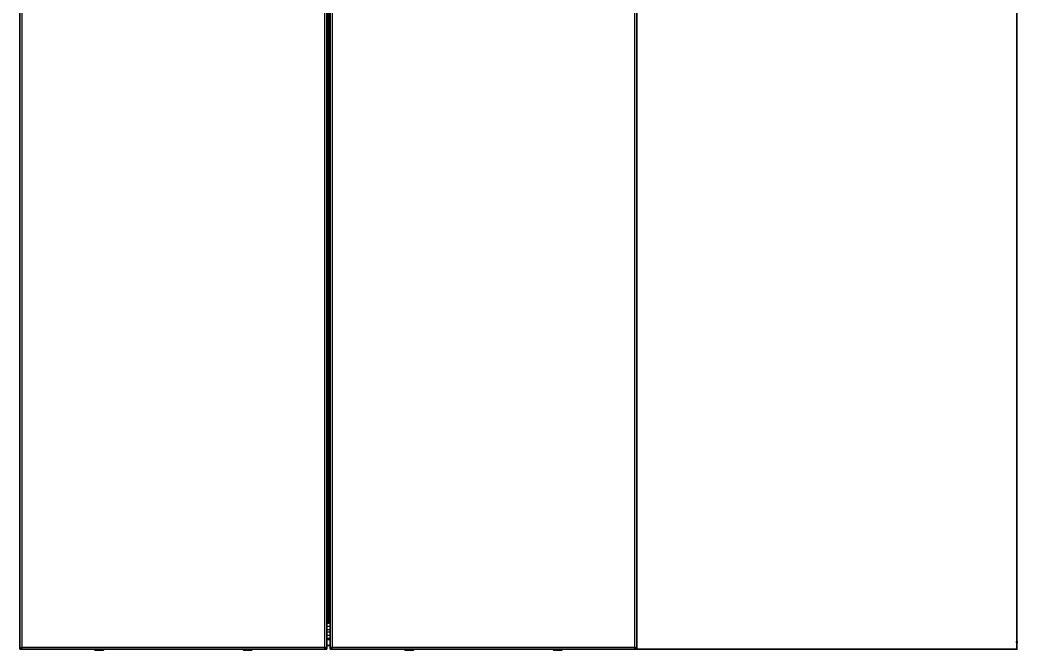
# Model space of a CAD drawing. Header units: millimetres. Extents: x -1085 to 3058, y -2404 to 1219.
# Drawn here: x 1774 to 3058, y -1553 to -742 of the extents above; entities that cross this region are included whole.
import ezdxf

# ---------------------------------------------------------------- set-up
doc = ezdxf.new("R2010")
doc.units = ezdxf.units.MM
doc.layers.add('FORMAT', color=7, linetype='Continuous')
doc.styles.add('SLDTEXTSTYLE0', font='TXT', dxfattribs={"width": 0.75})
doc.dimstyles.new('SLDDIMSTYLE0', dxfattribs={"dimtxt": 20, "dimasz": 10, "dimexe": 0, "dimexo": 0.0625, "dimgap": 5, "dimtad": 2, "dimdec": 1, "dimrnd": 1e-09, "dimzin": 12, "dimdsep": 46, "dimtxsty": 'SLDTEXTSTYLE0', "dimsah": 1, "dimcen": 0.09, "dimadec": 0, "dimazin": 3, "dimtfac": 1, "dimtofl": 0, "dimtmove": 0, "dimatfit": 3, "dimfxl": 0, "dimfrac": 2, "dimtolj": 1, "dimtzin": 12, "dimarcsym": 0})

# ---------------------------------------------------------------- blocks, each defined once
blk = doc.blocks.new('_D')
at = {"layer": 'FORMAT'}
for p, q in [((2565.7, 602.7), (3057.9, 602.7)), ((3056.9, -1552.3), (3056.9, 602.7)), ((2565.7, -1552.3), (3057.9, -1552.3))]:
    blk.add_line(p, q, dxfattribs=at)
for points in [[(3056.9, 602.7), (3055.4, 592.7), (3058.5, 592.7)], [(3056.9, -1552.3), (3058.5, -1542.3), (3055.4, -1542.3)]]:
    blk.add_solid(points, dxfattribs=at)
at = {"layer": 'FORMAT', "insert": (3031.1, -504.4), "char_height": 20, "attachment_point": 1, "rotation": 90, "style": 'SLDTEXTSTYLE0'}
blk.add_mtext('2155', dxfattribs=at)

msp = doc.modelspace()

# ---------------------------------------------------------------- linework, layer by layer
at = {"color": 7, "linetype": 'Continuous', "lineweight": 25}
for p, q in [((1774, -1552.32), (1774, 602.68)), ((2169, -1552.32), (2169, 602.68)), ((2173, 602.68), (2173, -1552.32)), ((2568, -1552.32), (2568, 602.68)), ((2169, -1514.52), (2169.13, -1514.52)), ((2169, -1518.52), (2169.54, -1518.52)), ((1774, -1552.32), (1776, -1552.32)), ((1776.3, -1552.32), (1776.3, -1550.61)), ((1776.3, -1552.32), (2166.7, -1552.32)), ((1870.25, -1552.32), (1870.25, -1553.07)), ((1879.01, -1553.32), (1870.5, -1553.32)), ((1881.5, -1553.32), (1879.01, -1553.32)), ((1881.75, -1553.07), (1881.75, -1552.32)), ((2061.25, -1552.32), (2061.25, -1553.07)), ((2072.5, -1553.32), (2061.5, -1553.32)), ((2072.75, -1553.07), (2072.75, -1552.32)), ((2166.7, -1550.6), (2166.7, -1552.32)), ((2169, -1552.32), (2167, -1552.32)), ((2169, -1547.32), (2173, -1547.32)), ((2173, -1552.32), (2175, -1552.32)), ((2175.3, -1552.32), (2175.3, -1550.61)), ((2175.3, -1552.32), (2565.7, -1552.32)), ((2269.25, -1552.32), (2269.25, -1553.07)), ((2278.01, -1553.32), (2269.5, -1553.32)), ((2280.5, -1553.32), (2278.01, -1553.32)), ((2280.75, -1553.07), (2280.75, -1552.32)), ((2460.25, -1552.32), (2460.25, -1553.07)), ((2471.5, -1553.32), (2460.5, -1553.32)), ((2471.75, -1553.07), (2471.75, -1552.32)), ((2565.7, -1550.32), (2565.7, -1552.32)), ((2568, -1552.32), (2566, -1552.32))]:
    msp.add_line(p, q, dxfattribs=at)
at = {"color": 8, "linetype": 'Continuous', "lineweight": 18}
for p, q in [((1776.6, 600.08), (1776.6, -1549.72)), ((2166.4, -1549.72), (2166.4, 600.08)), ((2565.4, -1549.72), (2565.4, 600.08)), ((2170.01, -1519.45), (2170.01, 569.81)), ((2170.48, 569.83), (2170.48, -1519.47)), ((2171.05, -1519.13), (2171.05, 569.5)), ((2172.4, 569.5), (2172.4, -1519.13)), ((2175.6, -552.16), (2175.6, -1549.72)), ((2169, -1522.5), (2173, -1522.5)), ((2169, -1526.83), (2173, -1526.83)), ((2169, -1530.05), (2173, -1530.05)), ((2169, -1534.38), (2173, -1534.38)), ((2169, -1538.15), (2173, -1538.15)), ((2169, -1539.59), (2173, -1539.59)), ((1776.6, -1549.72), (2166.4, -1549.72)), ((1870.25, -1553.07), (1879.14, -1553.07)), ((1879.14, -1553.07), (1881.75, -1553.07)), ((2061.25, -1553.07), (2072.75, -1553.07)), ((2175.6, -1549.72), (2565.4, -1549.72)), ((2269.25, -1553.07), (2278.14, -1553.07)), ((2278.14, -1553.07), (2280.75, -1553.07)), ((2460.25, -1553.07), (2471.75, -1553.07))]:
    msp.add_line(p, q, dxfattribs=at)
at = {"color": 7, "linetype": 'Continuous', "lineweight": 25}
for centre, start, end in [((1870.5, -1553.07), 180, 270), ((1881.5, -1553.07), 270, 0), ((2061.5, -1553.07), 180, 270), ((2072.5, -1553.07), 270, 0), ((2269.5, -1553.07), 180, 270), ((2280.5, -1553.07), 270, 0), ((2460.5, -1553.07), 180, 270), ((2471.5, -1553.07), 270, 0)]:
    msp.add_arc(centre, 0.25, start, end, dxfattribs=at)
for points, knots in [([(1776.6, -1549.72), (1776.31, -1549.9), (1775.68, -1550.3), (1774.82, -1550.93), (1774.14, -1551.61), (1774.05, -1552.08), (1774, -1552.32)], [0, 0, 0, 0, 0.2113527, 0.4661677, 0.7210903, 1, 1, 1, 1]), ([(1776.6, -1549.72), (1776.46, -1550.1), (1776.24, -1550.72), (1776.03, -1551.58), (1776.01, -1552.07), (1776, -1552.32)], [0, 0, 0, 0, 0.4375, 0.7156903, 1, 1, 1, 1]), ([(2169, -1552.32), (2168.97, -1552.13), (2168.91, -1551.73), (2168.38, -1551.1), (2167.5, -1550.42), (2166.78, -1549.96), (2166.4, -1549.72)], [0, 0, 0, 0, 0.2135062, 0.4683221, 0.7232409, 1, 1, 1, 1]), ([(2167, -1552.32), (2166.97, -1551.94), (2166.93, -1551.32), (2166.66, -1550.45), (2166.49, -1549.96), (2166.4, -1549.72)], [0, 0, 0, 0, 0.4375, 0.7156903, 1, 1, 1, 1]), ([(2175.6, -1549.72), (2175.31, -1549.9), (2174.68, -1550.3), (2173.82, -1550.93), (2173.14, -1551.61), (2173.05, -1552.08), (2173, -1552.32)], [0, 0, 0, 0, 0.2113527, 0.4661677, 0.7210903, 1, 1, 1, 1]), ([(2175.6, -1549.72), (2175.46, -1550.1), (2175.24, -1550.72), (2175.03, -1551.58), (2175.01, -1552.07), (2175, -1552.32)], [0, 0, 0, 0, 0.4375, 0.7156903, 1, 1, 1, 1])]:
    msp.add_open_spline(points, degree=3, knots=knots, dxfattribs=at)
for points in [[(1776.3, -1552.32), (1776.32, -1552.28), (1776.37, -1552.2), (1776.45, -1551.6), (1776.52, -1550.74), (1776.57, -1550.06), (1776.6, -1549.72)], [(2166.4, -1549.72), (2166.42, -1550.06), (2166.47, -1550.74), (2166.55, -1551.6), (2166.62, -1552.2), (2166.67, -1552.28), (2166.7, -1552.32)], [(2175.3, -1552.32), (2175.32, -1552.28), (2175.37, -1552.2), (2175.45, -1551.6), (2175.52, -1550.74), (2175.57, -1550.06), (2175.6, -1549.72)], [(2565.4, -1549.72), (2565.42, -1550.06), (2565.47, -1550.74), (2565.55, -1551.6), (2565.62, -1552.2), (2565.67, -1552.28), (2565.7, -1552.32)], [(2565.4, -1549.72), (2565.42, -1549.8), (2565.47, -1549.95), (2565.55, -1550.15), (2565.62, -1550.29), (2565.67, -1550.31), (2565.7, -1550.32)], [(2568, -1552.32), (2567.96, -1552.1), (2567.88, -1551.67), (2567.28, -1551.02), (2566.42, -1550.37), (2565.74, -1549.93), (2565.4, -1549.72)], [(2566, -1552.32), (2565.96, -1551.88), (2565.89, -1551.02), (2565.56, -1550.15), (2565.4, -1549.72)]]:
    msp.add_open_spline(points, degree=3, dxfattribs=at)

# ---------------------------------------------------------------- dimensions: what is measured, and where the dimension line sits
at = {"layer": 'FORMAT'}
dim = msp.add_linear_dim(base=(3056.91, 602.68), p1=(2565.7, -1552.32), p2=(2565.7, 602.68), angle=90, dimstyle='SLDDIMSTYLE0', dxfattribs=at)
dim.commit()
dim.dimension.update_dxf_attribs({"geometry": '_D', "text_midpoint": (3056.91, -474.82), "dimtype": 160})

doc.saveas('drawing.dxf')
